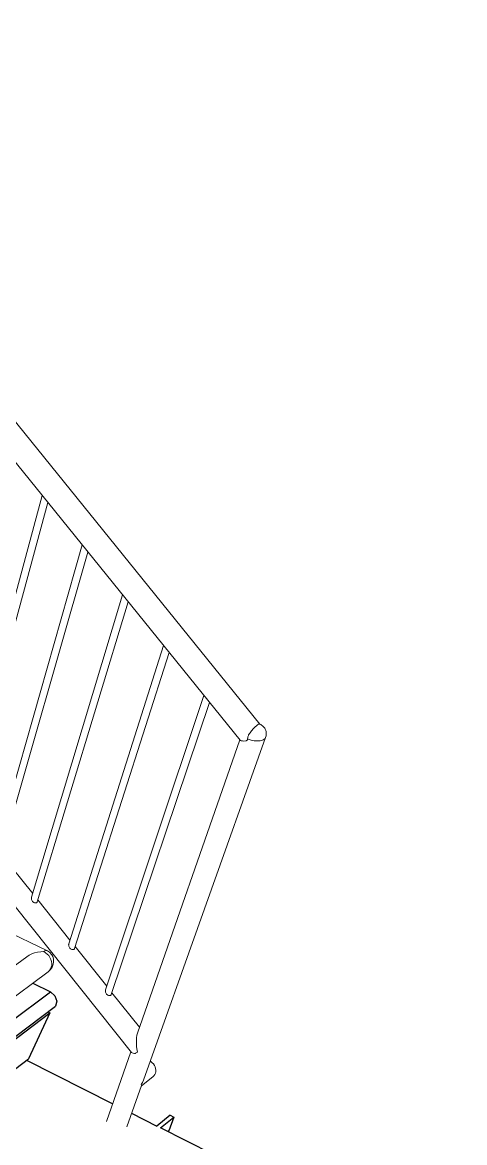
# Model space of a CAD drawing. Header units: millimetres. Extents: x 14140 to 38780, y -11415 to 1223.
# Drawn here: x 36412 to 38109, y -3464 to 835 of the extents above; entities that cross this region are included whole.
import ezdxf

# ---------------------------------------------------------------- set-up
doc = ezdxf.new("R2010")
doc.units = ezdxf.units.MM
doc.header["$MEASUREMENT"] = 0
doc.layers.add('NewA-Ee_35_10-M_StairsInternal', color=7, linetype='Continuous')
doc.layers.add('NewA-Ss_25_15_60_05-M_BalustradeAndGuardingSystems', color=7, linetype='Continuous')

# ---------------------------------------------------------------- blocks, each defined once
blk = doc.blocks.new('Section Elem_11_2', base_point=(32826.8, -4960.2))
at = {"layer": 'NewA-Ee_35_10-M_StairsInternal', "linetype": 'Continuous'}
for p, q in [((36978.9, -3358.6), (36928.3, -3400.1)), ((36942.7, -3407.4), (36993.3, -3365.8)), ((36993.3, -3365.8), (36973.7, -3418.4)), ((36978.9, -3358.6), (36993.3, -3365.8)), ((38109.2, -3996.3), (36942.7, -3407.4)), ((36973.7, -3418.4), (36970.2, -3421.3))]:
    blk.add_line(p, q, dxfattribs=at)
blk = doc.blocks.new('Section Elem_12_2', base_point=(32826.8, -4960.2))
at = {"layer": 'NewA-Ee_35_10-M_StairsInternal', "linetype": 'Continuous'}
for p, q in [((36451.9, -2852.3), (36519.8, -2885.4)), ((36362.8, -3003.1), (36519.8, -2885.4)), ((36519.8, -2885.4), (36537, -2900.2)), ((36537, -2900.2), (36544.5, -2920.9)), ((36544.5, -2920.9), (36539.6, -2940.1)), ((36330.9, -3107.5), (36518.1, -2965.9)), ((36334.8, -3094.8), (36539.6, -2940.1)), ((36518.1, -2965.9), (36435.1, -3142.3)), ((36510.4, -2962.1), (36518.1, -2965.9)), ((36285.2, -3257.1), (36435.1, -3142.3)), ((36428.1, -3147.6), (36759.2, -3314.8)), ((36831.4, -3351.2), (36928.3, -3400.1))]:
    blk.add_line(p, q, dxfattribs=at)
blk = doc.blocks.new('Section Elem_14_2', base_point=(32826.8, -4960.2))
at = {"layer": 'NewA-Ss_25_15_60_05-M_BalustradeAndGuardingSystems', "color": 6, "linetype": 'Continuous', "lineweight": 13}
for p, q in [((35142.8, 835.4), (37322.9, -1857.5)), ((35088.1, 751.6), (37247.3, -1918.8)), ((34977.4, -795.1), (36830.6, -3117.6)), ((36488, -979.7), (36166.6, -2173)), ((36510, -1007), (36189.5, -2187.9)), ((36641.9, -1170), (36307.1, -2346.4)), ((36663.8, -1197.2), (36329, -2364.5)), ((36796.2, -1360.9), (36447.4, -2522.1)), ((36818.1, -1387.9), (36469.4, -2540.2)), ((36953.4, -1555.3), (36590.3, -2701)), ((36975.2, -1582.2), (36612.2, -2719.1)), ((37108.7, -1747.3), (36731.4, -2877.7)), ((37130.3, -1774.1), (36753.3, -2895.7)), ((37289.9, -1885.8), (37284.9, -1891.9)), ((37289.9, -1885.8), (37290, -1885.2)), ((37295.3, -1879.2), (37290, -1885.2)), ((37295.3, -1879.2), (37295.4, -1878.9)), ((37300.8, -1873.3), (37295.4, -1878.9)), ((37306, -1868.1), (37300.8, -1873.1)), ((37300.8, -1873.3), (37300.8, -1873.1)), ((37310.8, -1863.9), (37306, -1868.1)), ((37306, -1868.1), (37306, -1868.1)), ((37315, -1860.6), (37310.8, -1863.9)), ((37318.5, -1858.4), (37315, -1860.6)), ((37318.5, -1858.4), (37321.1, -1857.4)), ((37321.1, -1857.4), (37321.1, -1857.4)), ((37321.1, -1857.4), (37322.8, -1857.5)), ((37322.8, -1857.5), (37324.2, -1858)), ((37324.2, -1858), (37327.5, -1859.5)), ((37327.5, -1859.5), (37330.3, -1861.2)), ((37333.8, -1863.8), (37330.3, -1861.2)), ((37333.8, -1863.8), (37336.7, -1866.2)), ((37336.7, -1866.2), (37338.9, -1868.7)), ((37342.4, -1873.4), (37338.9, -1868.7)), ((37342.4, -1873.4), (37344.1, -1876.4)), ((37346.5, -1882.2), (37344.1, -1876.4)), ((37346.5, -1882.2), (37347.2, -1885.6)), ((37348.3, -1892.2), (37347.2, -1885.6)), ((37246.9, -1918.2), (36853.9, -3043.6)), ((37345.7, -1909.6), (36876.9, -3223.8)), ((37248.8, -1920.5), (37247.3, -1918.8)), ((37251.9, -1921.7), (37248.8, -1920.5)), ((37256.4, -1922.4), (37251.9, -1921.7)), ((37262.2, -1922.6), (37256.4, -1922.4)), ((37269.1, -1922.3), (37262.2, -1922.6)), ((37270.9, -1922.1), (37269.1, -1922.3)), ((37276.3, -1917.7), (37270.9, -1922.1)), ((37274.9, -1918.9), (37270.9, -1922.1)), ((37276.3, -1917.7), (37274.9, -1918.9)), ((37277.5, -1910.3), (37275.7, -1913.9)), ((37279.1, -1915.4), (37275.7, -1913.9)), ((37276.3, -1917.7), (37275.7, -1913.9)), ((37280.2, -1900.8), (37276.8, -1906.1)), ((37277.5, -1910.3), (37276.8, -1906.1)), ((37286.2, -1918.1), (37279.1, -1915.4)), ((37280.2, -1900.8), (37280.3, -1898.9)), ((37284.7, -1892.9), (37280.3, -1898.9)), ((37284.7, -1892.9), (37284.9, -1891.9)), ((37293.8, -1920.1), (37286.2, -1918.1)), ((37301.7, -1921.5), (37293.8, -1920.1)), ((37309.5, -1922.3), (37301.7, -1921.5)), ((37317.1, -1922.4), (37309.5, -1922.3)), ((37324.2, -1921.7), (37317.1, -1922.4)), ((37330.6, -1920.4), (37324.2, -1921.7)), ((37336.1, -1918.5), (37330.6, -1920.4)), ((37340.5, -1916), (37336.1, -1918.5)), ((37343.8, -1913), (37340.5, -1916)), ((37345.7, -1909.6), (37343.8, -1913)), ((37345.7, -1909.6), (37347.5, -1902.7)), ((37348, -1899), (37347.5, -1902.7)), ((37348, -1899), (37348.3, -1892.2)), ((36451.8, -2507.6), (36331.3, -2356.8)), ((36446.7, -2526.2), (36446.9, -2524.4)), ((36446.9, -2528.6), (36446.7, -2526.2)), ((36446.9, -2523.9), (36447.4, -2522.1)), ((36446.9, -2524.4), (36446.9, -2523.9)), ((36447.4, -2531.1), (36446.9, -2528.6)), ((36448.2, -2533.5), (36447.4, -2531.1)), ((36449.4, -2535.8), (36448.2, -2533.5)), ((36450.9, -2538), (36449.4, -2535.8)), ((36594.8, -2686.7), (36471.7, -2532.6)), ((36452.6, -2539.8), (36450.9, -2538)), ((36454.5, -2541.4), (36452.6, -2539.8)), ((36456.5, -2542.6), (36454.5, -2541.4)), ((36458.6, -2543.4), (36456.5, -2542.6)), ((36460.7, -2543.7), (36458.6, -2543.4)), ((36460.7, -2543.7), (36462.3, -2543.7)), ((36462.8, -2543.8), (36462.3, -2543.7)), ((36464.6, -2543.6), (36462.8, -2543.8)), ((36466.2, -2543.1), (36464.6, -2543.6)), ((36467.6, -2542.2), (36466.2, -2543.1)), ((36468.7, -2541.4), (36467.6, -2542.2)), ((36469.4, -2540.2), (36468.7, -2541.4)), ((36340.3, -2647.4), (36505.6, -2726.7)), ((36589.6, -2705.1), (36589.8, -2703.3)), ((36589.8, -2707.6), (36589.6, -2705.1)), ((36589.8, -2702.9), (36590.3, -2701)), ((36589.8, -2703.3), (36589.8, -2702.9)), ((36590.3, -2710.1), (36589.8, -2707.6)), ((36275.9, -2862.9), (36429.6, -2750.3)), ((36438, -2744.7), (36429.6, -2750.3)), ((36447.9, -2739.8), (36438, -2744.7)), ((36458.7, -2735.9), (36447.9, -2739.8)), ((36470.3, -2733.1), (36458.7, -2735.9)), ((36482.3, -2731.4), (36470.3, -2733.1)), ((36494.2, -2730.9), (36482.3, -2731.4)), ((36494.2, -2730.9), (36498.6, -2728.2)), ((36501.2, -2735), (36494.2, -2730.9)), ((36498.6, -2728.2), (36502.4, -2726.7)), ((36507.6, -2740.1), (36501.2, -2735)), ((36502.4, -2726.7), (36505.6, -2726.7)), ((36505.6, -2726.7), (36508.1, -2727.9)), ((36513.3, -2746.2), (36507.6, -2740.1)), ((36508.1, -2727.9), (36512.4, -2730.3)), ((36512.4, -2730.3), (36516.2, -2733)), ((36518, -2753.1), (36513.3, -2746.2)), ((36516.2, -2733), (36519.1, -2736)), ((36522.9, -2740.1), (36519.1, -2736)), ((36522.9, -2740.1), (36525.5, -2743.7)), ((36528.4, -2749.2), (36525.5, -2743.7)), ((36528.4, -2749.2), (36530, -2753.4)), ((36591.1, -2712.5), (36590.3, -2710.1)), ((36592.3, -2714.8), (36591.1, -2712.5)), ((36593.8, -2716.9), (36592.3, -2714.8)), ((36595.5, -2718.8), (36593.8, -2716.9)), ((36597.4, -2720.3), (36595.5, -2718.8)), ((36599.4, -2721.5), (36597.4, -2720.3)), ((36601.5, -2722.3), (36599.4, -2721.5)), ((36603.7, -2722.7), (36601.5, -2722.3)), ((36603.7, -2722.7), (36605.2, -2722.7)), ((36605.7, -2722.7), (36605.2, -2722.7)), ((36607.5, -2722.6), (36605.7, -2722.7)), ((36609.1, -2722.1), (36607.5, -2722.6)), ((36610.5, -2721.2), (36609.1, -2722.1)), ((36611.5, -2720.3), (36610.5, -2721.2)), ((36612.2, -2719.1), (36611.5, -2720.3)), ((36736.1, -2863.6), (36614.6, -2711.5)), ((36521.5, -2760.5), (36518, -2753.1)), ((36520.1, -2799.8), (36524.2, -2793.8)), ((36520.4, -2797.4), (36523.2, -2790.8)), ((36523.9, -2768.2), (36521.5, -2760.5)), ((36523.2, -2790.8), (36524.7, -2783.6)), ((36525, -2776), (36523.9, -2768.2)), ((36526.7, -2789.8), (36524.2, -2793.8)), ((36524.7, -2783.6), (36525, -2776)), ((36526.7, -2789.8), (36529.6, -2783)), ((36530.7, -2778.5), (36529.6, -2783)), ((36531.6, -2759.9), (36530, -2753.4)), ((36530.7, -2778.5), (36532.1, -2771.5)), ((36531.6, -2759.9), (36532, -2764.4)), ((36532.1, -2771.5), (36532, -2764.4)), ((36335.8, -2938.4), (36511.4, -2808.1)), ((36511.4, -2808.1), (36516.4, -2803.2)), ((36514.8, -2804.9), (36511.4, -2808.1)), ((36514.8, -2804.9), (36520.1, -2799.8)), ((36516.4, -2803.2), (36520.4, -2797.4)), ((36730.7, -2881.8), (36730.9, -2880)), ((36730.9, -2879.6), (36731.4, -2877.7)), ((36730.9, -2880), (36730.9, -2879.6)), ((36730.9, -2884.3), (36730.7, -2881.8)), ((36731.4, -2886.8), (36730.9, -2884.3)), ((36732.3, -2889.2), (36731.4, -2886.8)), ((36733.5, -2891.6), (36732.3, -2889.2)), ((36734.9, -2893.7), (36733.5, -2891.6)), ((36736.6, -2895.6), (36734.9, -2893.7)), ((36738.6, -2897.1), (36736.6, -2895.6)), ((36740.6, -2898.3), (36738.6, -2897.1)), ((36742.7, -2899.1), (36740.6, -2898.3)), ((36744.8, -2899.5), (36742.7, -2899.1)), ((36744.8, -2899.5), (36746.4, -2899.4)), ((36746.8, -2899.5), (36746.4, -2899.4)), ((36748.6, -2899.3), (36746.8, -2899.5)), ((36750.3, -2898.8), (36748.6, -2899.3)), ((36751.7, -2897.9), (36750.3, -2898.8)), ((36752.6, -2897), (36751.7, -2897.9)), ((36753.3, -2895.7), (36752.6, -2897)), ((36861.8, -3021), (36755.8, -2888.3)), ((36851.7, -3051.6), (36850.3, -3061.2)), ((36853.9, -3043.6), (36851.7, -3051.6)), ((36850.3, -3061.2), (36849.6, -3072.1)), ((36849.6, -3072.1), (36849.7, -3084.1)), ((36849.7, -3084.1), (36850.6, -3096.8)), ((36828.8, -3115.5), (36735.5, -3382.7)), ((36833.1, -3119.5), (36830.6, -3117.6)), ((36836.8, -3121), (36833.1, -3119.5)), ((36841.8, -3122), (36836.8, -3121)), ((36844.7, -3122.2), (36841.8, -3122)), ((36846.5, -3120.9), (36844.7, -3122.2)), ((36850.9, -3117.9), (36846.5, -3120.9)), ((36850.6, -3096.8), (36852.3, -3109.7)), ((36853.4, -3116.1), (36850.9, -3117.9)), ((36852.3, -3109.7), (36853.4, -3116.1)), ((36853.4, -3116.1), (36853.4, -3116.1)), ((36902.8, -3151.3), (36905.1, -3152.7)), ((36905.1, -3152.7), (36910.4, -3157)), ((36910.4, -3157), (36915, -3161.9)), ((36915, -3161.9), (36918.8, -3167.5)), ((36918.8, -3167.5), (36921.7, -3173.4)), ((36921.7, -3173.4), (36923.5, -3179.6)), ((36923.5, -3179.6), (36924.3, -3185.8)), ((36869.2, -3245.4), (36912.3, -3210.8)), ((36873.1, -3232.6), (36876.9, -3223.8)), ((36916.6, -3207.1), (36912.3, -3210.8)), ((36920, -3202.6), (36916.6, -3207.1)), ((36922.5, -3197.5), (36920, -3202.6)), ((36923.9, -3191.8), (36922.5, -3197.5)), ((36924.3, -3185.8), (36923.9, -3191.8)), ((36869.3, -3245.1), (36812.8, -3403.6)), ((36868.1, -3241.1), (36873.1, -3232.6)), ((36869.2, -3243.4), (36868.1, -3241.1)), ((36869.3, -3245.1), (36869.2, -3243.4))]:
    blk.add_line(p, q, dxfattribs=at)

msp = doc.modelspace()

# ---------------------------------------------------------------- block references
at = {"layer": 'NewA-Ee_35_10-M_StairsInternal', "lineweight": 0}
for name in ['Section Elem_12_2', 'Section Elem_11_2']:
    msp.add_blockref(name, (32826.8, -4960.2), dxfattribs=at)
at = {"layer": 'NewA-Ss_25_15_60_05-M_BalustradeAndGuardingSystems', "lineweight": 0}
msp.add_blockref('Section Elem_14_2', (32826.8, -4960.2), dxfattribs=at)

doc.saveas('drawing.dxf')
